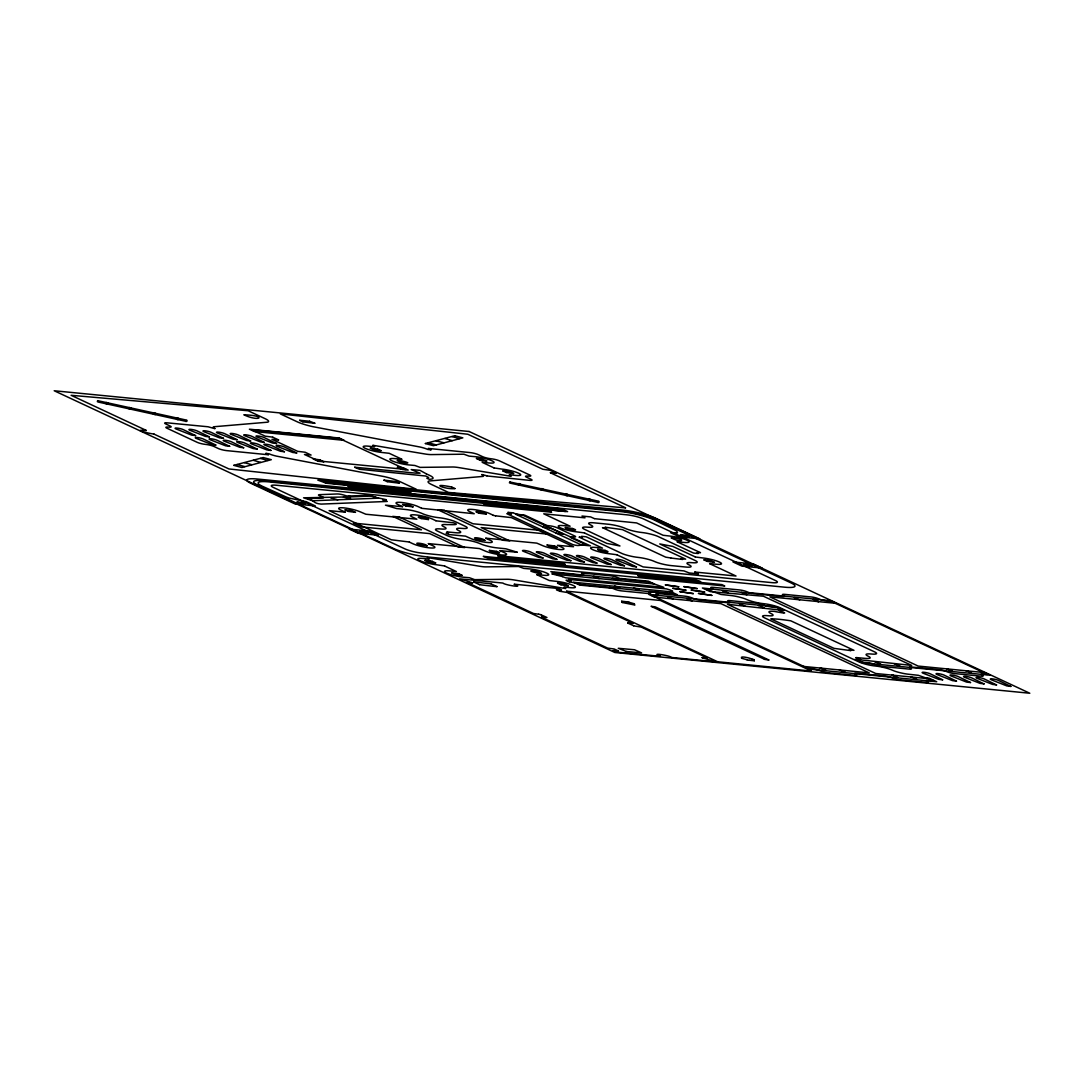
<?xml version="1.0" encoding="UTF-8"?>
<svg xmlns="http://www.w3.org/2000/svg" width="1084" height="1084" viewBox="0 0 1084 1084"><rect width="100%" height="100%" fill="white"/><g stroke="black" fill="none" stroke-linecap="round" stroke-linejoin="round"><path stroke-width="1.5" d="M677.473 532.61L676.877 531.336A34.58 5.65 12.4 0 0 675.766 530.455L653.828 519.819A24.593 4.011 12.4 0 0 620.454 511.58L325.864 482.692M780.914 609.533C770.683 609.208 798.854 616.146 774.233 611.376A12.303 2.005 12.4 0 0 771.009 613.544A12.303 2.005 12.4 0 1 767.784 615.712A12.303 2.005 12.4 0 0 764.559 617.866L858.948 661.945A12.303 2.005 12.4 0 0 875.628 666.05A12.303 2.005 12.4 0 1 892.322 670.183A12.303 2.005 12.4 0 0 909.015 674.302L918.338 675.305L933.581 680.671L928.581 680.318A5.447 0.894 12.4 0 0 927.145 681.267L927.497 681.429A5.447 0.894 12.4 0 1 926.061 682.392L899.571 679.79A5.461 0.894 12.4 0 1 892.01 677.879A5.461 0.894 12.4 0 0 884.436 675.982L856.902 673.272A5.447 0.894 12.4 0 0 855.466 674.234L855.818 674.397A5.447 0.894 12.4 0 1 854.395 675.359L827.905 672.757A5.461 0.894 12.4 0 1 820.331 670.847A5.461 0.894 12.4 0 0 812.77 668.936L807.648 668.205L651.755 595.414L655.779 595.658A5.461 0.894 12.4 0 0 657.039 594.615A5.461 0.894 12.4 0 1 658.3 593.571L684.776 596.173A5.447 0.894 12.4 0 1 692.175 598.002L692.527 598.165A5.447 0.894 12.4 0 0 699.912 599.994L727.445 602.69A5.461 0.894 12.4 0 0 728.705 601.647A5.461 0.894 12.4 0 1 729.966 600.617L756.456 603.219A5.447 0.894 12.4 0 1 763.841 605.035L764.193 605.197A5.447 0.894 12.4 0 0 771.591 607.026L777.106 607.663L780.886 609.425M581.552 536.323L586.187 536.81L621.471 553.274A12.303 2.005 12.4 0 0 637.988 557.379A12.303 2.005 12.4 0 1 654.506 561.485A12.303 2.005 12.4 0 0 671.199 565.604L685.806 567.04A12.303 2.005 12.4 0 0 689.031 564.872A12.303 2.005 12.4 0 1 692.093 562.691A12.303 2.005 12.4 0 0 695.156 560.509L659.75 543.938L672.825 546.431L695.196 556.864M582.433 537.203L579.33 537.108M697.269 552.677L700.481 552.664L677.215 541.851M233.832 465.321L263.114 457.597M425.375 443.492L454.67 435.768M260.702 462.38L253.371 460.334M436.283 444.901L428.261 442.828M452.258 440.646L444.914 438.505M401.73 459.277L395.118 458.627A12.303 2.005 12.4 0 0 391.88 460.781A12.303 2.005 12.4 0 0 408.573 464.901L414.887 465.483L420.05 467.38L452.733 467.001A12.303 2.005 12.4 0 1 459.142 467.638L511.133 476.323C510.036 474.738 505.822 474.291 515.456 475.402A12.303 2.005 12.4 0 0 518.68 473.234A12.303 2.005 12.4 0 0 502 469.115L493.965 467.909M536.824 574.601L543.477 575.238A12.303 2.005 12.4 0 0 546.702 573.084A12.303 2.005 12.4 0 0 530.022 568.964L523.694 568.382L518.545 566.485L485.849 566.864A12.303 2.005 12.4 0 1 479.44 566.227L427.448 557.542C427.76 558.802 433.654 559.669 423.139 558.463A12.303 2.005 12.4 0 0 419.901 560.631A12.303 2.005 12.4 0 0 436.595 564.75L444.616 565.956M106.083 402.516L108.156 402.841M131.259 408.126L130.988 409.115L128.969 408.763M153.603 412.99L155.676 413.329M263.114 457.529L271.298 459.684L241.881 467.516L233.819 465.361M454.67 435.7L462.841 437.855L433.437 445.687L425.375 443.559M97.614 400.646L185.161 419.82C188.196 419.549 187.424 422.584 184.849 421.093L98.441 402.096L97.357 401.663L97.641 400.741M677.27 532.813L670.522 532.664L679.492 536.851L699.817 538.843L655.752 518.274A24.593 4.011 12.4 0 0 622.379 510.036L317.815 480.131L326.216 483.179M428.478 519.588L421.134 518.558M486.228 514.182L478.911 513.179M427.096 545.835L419.779 544.859M484.846 540.428L477.529 539.453M489.385 550.36L496.743 551.377M565.32 527.488L572.677 528.504M547.135 544.954L554.493 545.97M597.731 549.317L605.089 550.347M705.562 589.005L710.548 589.411A5.447 0.894 12.4 0 0 711.985 588.463L711.632 588.3A5.447 0.894 12.4 0 1 713.069 587.338L739.545 589.94A5.461 0.894 12.4 0 1 747.12 591.85A5.461 0.894 12.4 0 0 754.694 593.747L782.228 596.457A5.447 0.894 12.4 0 0 783.651 595.495L783.312 595.333A5.447 0.894 12.4 0 1 784.735 594.371L811.225 596.972A5.461 0.894 12.4 0 1 818.786 598.883A5.461 0.894 12.4 0 0 826.36 600.793L831.55 601.552L987.389 674.343M606.579 528.071L602.487 527.651L665.739 557.176L670.82 557.975M681.009 558.68L685.657 559.141L622.406 529.615L605.075 527.231L606.62 528.003M849.368 649.966L853.975 650.319L790.737 620.793C782.648 619.587 776.605 618.856 770.819 618.842L834.057 648.367L850.899 650.644L849.328 649.912M354.671 467.218L415.755 473.139L420.077 473.193L411.202 469.575L419.955 470.334L426.188 473.776M430.917 449.833L427.733 449.44A10.244 1.68 12.4 0 0 420.145 447.042L312.368 426.568A20.501 3.347 12.4 0 1 297.368 421.866L280.336 413.912L467.787 434.237L542.881 469.277L549.927 470.253L556.038 473.098M555.984 473.166L550.374 472.746M517.149 552.284L500.131 550.631M566.58 591.173L660.386 600.468L811.388 670.982M698.204 573.815L689.234 572.962L684.004 570.916L643.124 566.918L616.945 554.832M811.333 671.05L717.662 661.768L566.607 591.281M856.089 657.554L864.896 658.354A12.303 2.005 12.4 0 0 868.121 656.186A12.303 2.005 12.4 0 1 871.346 654.018A12.303 2.005 12.4 0 0 874.571 651.863L780.182 607.785A12.303 2.005 12.4 0 0 763.488 603.666A12.303 2.005 12.4 0 1 746.808 599.547A12.303 2.005 12.4 0 0 730.115 595.428L720.914 594.452L705.603 589.113M987.375 674.397L983.351 674.072A5.461 0.894 12.4 0 0 982.09 675.115A5.461 0.894 12.4 0 1 980.83 676.159L954.354 673.557A5.447 0.894 12.4 0 1 946.955 671.728L946.603 671.565A5.447 0.894 12.4 0 0 939.205 669.736L911.671 667.039A5.461 0.894 12.4 0 0 910.424 668.083A5.461 0.894 12.4 0 1 909.164 669.113L882.674 666.511A5.447 0.894 12.4 0 1 875.276 664.695L874.937 664.533A5.447 0.894 12.4 0 0 867.539 662.703L863.054 662.256M386.229 499.765L383.031 499.805M481.974 460.632L479.724 460.172M309.55 421.229L315.065 423.329L302.856 421.866M301.488 502.448L304.225 503.044M300.783 503.342L296.84 501.987L301.474 502.461M495.551 515.848L493.274 515.361M684.316 536.146L681.633 535.55M574.276 582.677L576.607 583.178M538.721 614.235L541.052 614.736M402.611 462.651L400.321 462.15M481.296 458.938L487.001 461.025L482.014 460.619M429.969 560.807L432.286 561.309M535.943 571.214L538.274 571.715M599.195 578.626L593.571 576.566M612.46 578.3L614.791 578.802M620.238 588.49L614.655 586.403M633.571 588.151L635.902 588.653M350.701 499.331L349.78 499.277M677.229 541.743L683.828 542.407A12.303 2.005 12.4 0 0 687.053 540.238A12.303 2.005 12.4 0 0 670.373 536.119L663.096 535.266L636.606 522.935L594.628 518.694M397.408 467.163L403.167 467.746L408.194 470.09L402.381 469.521L397.435 467.312M768.786 660.048L764.45 659.357M370.349 448.044L377.638 449.033M513.559 473.559L506.323 472.57M424.996 560.32L429.942 560.821M593.558 576.431L594.926 576.593M568.219 585.834L560.97 584.845M614.655 586.281L616.037 586.444M146.272 430.524C130.188 429.047 150.554 433.871 153.969 434.007M244.144 414.793C267.843 415.646 259.686 422.313 244.13 414.915M299.631 420.253L309.536 421.242M278.547 439.969L271.935 439.305L297.721 451.337L305.119 452.231L311.094 455.05L304.455 454.481L318.696 460.985L405.944 469.453L339.062 438.315L251.745 429.711M268.263 454.752L226.8 450.632A6.152 1.003 12.4 0 1 218.453 448.573L213.968 446.472A6.152 1.003 12.4 0 0 205.635 444.413A6.152 1.003 12.4 0 1 197.288 442.367L166.895 428.18A6.152 1.003 12.4 0 1 168.521 427.096A6.152 1.003 12.4 0 0 170.134 426.012L165.649 423.912A6.152 1.003 12.4 0 1 167.261 422.841L208.047 426.771L214.822 428.668M380.958 450.727L374.671 450.077L370.335 448.153M383.993 480.09L396.229 481.567M399.4 483.179L387.205 481.702M345.146 512.163L329.13 510.618L391.31 539.778L409.386 542.014M502.949 470.876L509.263 471.513L513.626 473.451M454.887 488.627C444.819 489.629 428.573 482.421 451.73 487.014M402.53 506.716L385.47 505.171L396.69 508.559L405.646 509.48A12.303 2.005 12.4 0 1 422.326 513.599A12.303 2.005 12.4 0 0 439.02 517.718A12.303 2.005 12.4 0 1 455.714 521.838L465.131 526.228A12.303 2.005 12.4 0 1 461.892 528.396A12.303 2.005 12.4 0 0 458.654 530.55A12.303 2.005 12.4 0 1 455.429 532.718L446.811 531.892L448.519 533.057L446.066 533.301L449.02 534.561L465.497 536.146L470.293 538.314A12.303 2.005 12.4 0 0 486.973 542.434A12.303 2.005 12.4 0 0 490.212 540.266L485.781 538.301M550.415 472.787L625.59 507.786M511.106 514.046L506.824 513.681L572.935 544.656C581.065 546.919 579.967 543.87 586.227 544.805L571.309 537.84A5.461 0.894 12.4 0 1 573.002 536.905A5.461 0.894 12.4 0 0 574.696 535.97L556.797 527.61A5.447 0.894 12.4 0 0 549.398 525.794L548.883 525.74A5.447 0.894 12.4 0 1 541.499 523.911L523.26 515.415L516.851 514.331M428.397 543.599L479.426 548.558L484.643 550.794A12.303 2.005 12.4 0 0 501.323 554.913A12.303 2.005 12.4 0 0 504.561 552.759L500.076 550.74M485.754 538.165L536.783 543.125L542 545.347A12.303 2.005 12.4 0 0 558.694 549.466A12.303 2.005 12.4 0 0 561.918 547.312L557.433 545.293L573.544 546.729L511.391 517.61L495.605 515.835M435.605 563.002L429.413 562.379L425.009 560.455M473.708 581.878L491.201 583.883M472.516 582.989L467.367 582.487M496.933 586.688L479.494 584.71M556.919 574.127L552 573.856M557.596 583.151L563.91 583.788L568.273 585.726M571.119 580.753L566.065 580.292L569.073 581.823M709.641 563.572L716.239 564.236A12.303 2.005 12.4 0 0 719.464 562.068A12.303 2.005 12.4 0 0 702.784 557.948L695.237 556.973M627.772 622.975L633.192 623.463M543.369 527.109L550.658 528.111M563.423 534.182L556.133 533.192M694.722 572.027L736.022 576.024L709.654 563.707M551.485 512.204L276.528 485.253A12.303 2.005 12.4 0 0 273.29 487.407L405.159 548.978A12.303 2.005 12.4 0 0 421.852 553.097L696.375 580.048L700.725 581.715L637.731 575.496L638.842 576.078M514.304 584.222L557.65 588.422C569.805 592.596 548.761 587.081 559.656 591.146M541.499 617.094L546.946 617.487L541.065 614.818M665.386 584.886L678.733 586.756M672.798 588.233L686.131 590.211L672.825 588.368M678.679 586.864L665.454 584.94M683.909 586.552L697.256 588.544M679.939 591.674L693.313 593.558M691.307 590.008L704.654 592M697.12 588.666L683.936 586.688M693.259 593.666L679.966 591.701M698.489 593.354L711.836 595.346M704.6 592.108L691.28 590.102M711.809 595.441L698.489 593.476M613.205 650.563L618.422 651.037M660.359 656.335L616.891 652.107L613.192 650.685M715.074 661.714L671.768 657.5C669.614 655.4 648.909 652.229 660.413 656.226M621.633 601.186L626.701 601.81M754.315 660.82L749.274 660.237M377.178 497.786L370.823 496.106L352.585 496.811A5.447 0.894 12.4 0 1 345.186 495.483L344.671 495.307A5.447 0.894 12.4 0 0 337.273 493.965L319.373 494.67A5.461 0.894 12.4 0 0 321.054 496.323A5.461 0.894 12.4 0 1 322.734 497.976L307.815 498.572C314.414 499.995 312.639 503.423 321.094 504.101L387.286 501.445L382.964 499.941M343.425 497.082L350.715 499.236M337.869 499.846L330.634 497.705L331.541 497.637M622.081 602.325L622.772 602.352L621.674 601.335M634.289 603.937L634.831 605.048L622.094 602.46M741.564 658.096C739.627 655.725 749.058 657.663 751.917 659.086M753.841 659.695L754.329 660.712M626.715 601.688L628.91 602.162M749.234 660.332L747.093 659.885M625.482 507.895L448.532 492.434L431.5 484.48A20.501 3.347 12.4 0 1 428.979 480.998L483.058 476.418A10.244 1.68 12.4 0 0 481.784 474.67M702.12 657.554L707.351 657.974L641.227 627.08L633.706 625.861M673.272 599.018L667.73 596.932M746.89 594.628L745.629 594.452M692.053 600.861L690.914 600.699M745.006 606.051L739.41 603.923M818.556 601.674L817.471 601.525M763.841 607.907L762.58 607.731M875.249 661.823L876.549 661.999M820.48 668.069L821.78 668.232M894.097 663.679L899.72 665.806M946.982 668.869L948.27 669.045M892.213 675.102L893.501 675.278M965.817 670.725L968.08 671.281M722.472 590.658L723.882 590.726M667.812 596.796L669.113 596.959M728.082 592.772L722.5 590.685M741.429 592.406L747.052 594.533M686.646 598.639L692.283 600.78M794.315 597.596L795.602 597.772M739.545 603.842L740.833 604.005M799.775 599.818L794.193 597.704M813.149 599.452L815.412 600.008M758.38 605.685L760.643 606.241M880.723 664.045L875.14 661.931M825.981 670.278L820.371 668.178M839.328 669.912L844.951 672.039M899.557 665.901L898.297 665.725M844.788 672.134L843.528 671.958M952.375 671.091L946.86 668.977M897.674 677.324L895.465 676.782M911.048 676.958L916.671 679.085M916.441 679.18L915.37 679.031M751.795 593.449L702.405 587.989L710.156 591.607L763.393 596.214L911.685 665.427L855.073 659.262L862.823 662.866L990.166 675.224L984.502 672.581L918.162 666.064L769.884 596.85L836.225 603.354L830.561 600.712L750.616 592.785L751.849 593.354M926.617 678.516L875.736 673.516L727.445 604.289L784.057 610.468L776.307 606.85L648.95 594.506L654.614 597.149L720.955 603.653L869.246 672.879L802.905 666.362L808.569 669.018L936.725 681.741L928.974 678.123L925.343 677.771L926.752 678.435M543.518 524.751L545.726 524.954L524.588 515.09L515.605 514.209L581.485 544.967L590.468 545.848L543.545 524.859M609.587 587.42L677.215 594.669L671.145 591.837L573.626 582.257L579.683 585.089L610.983 588.165L609.614 587.528M350.525 496.878L303.574 497.8L312.544 500.754L378.479 498.179L369.508 495.212L348.343 496.038L350.579 496.797M377.259 497.678L386.283 499.697M481.838 474.507L486.838 475.808M751.944 659.086L753.908 659.587M107.844 404.102L105.88 403.587L106.083 402.584M129.281 407.503L131.286 408.072M155.297 414.576L153.372 414.034L153.616 413.058M176.8 417.99C179.673 417.706 178.968 420.7 176.57 419.264M519.778 485.185C517.258 485.51 517.515 482.502 520.171 483.938M541.295 488.599C544.168 488.301 543.409 491.35 541.065 489.887M567.393 495.673C564.534 496.011 565.225 492.976 567.704 494.426M588.815 499.087C591.688 498.816 590.97 501.878 588.585 500.361M481.269 458.952L476.35 458.437L479.656 460.036M402.665 462.638C419.738 464.873 387.449 456.825 400.308 462.055M512.556 512.759L507.854 512.353L511.133 513.952M684.37 536.133C699.736 538.098 674.6 532.678 681.606 535.442M300.918 503.315L305.566 503.775L304.225 503.139M535.916 571.227C518.653 568.829 551.444 577.149 538.287 571.81M574.263 582.691L569.357 581.959M580.035 584.493L606.755 587.121A5.447 0.894 12.4 0 1 614.154 588.951L614.506 589.113A5.447 0.894 12.4 0 0 621.891 590.929L648.381 593.531A5.461 0.894 12.4 0 0 649.641 592.501A5.461 0.894 12.4 0 1 650.888 591.457L672.974 593.625C663.747 589.967 681.253 593.314 666.524 588.897L568.395 579.371L571.173 580.645M538.707 614.249L533.518 613.503L467.367 582.609M459.372 438.613L452.014 436.608M512.976 512.8L516.824 514.236M862.945 662.256C850.588 658.422 868.162 661.945 856.089 657.649M267.734 460.429L260.472 458.437M251.759 464.684L244.496 462.692M237.396 464.575L244.659 466.567M579.994 584.493L576.62 583.273M970.072 672.785L971.427 672.825L968.066 671.335M616.769 580.319L618.137 580.482L614.804 578.897M637.866 590.17L639.275 590.224L635.915 588.747M544.195 527.556L543.355 527.231M628.937 602.257L634.425 603.815M747.011 659.75L741.578 658.245M584.533 533.003L606.823 543.396L619.967 545.984L584.574 529.344A12.303 2.005 12.4 0 1 587.636 527.176A12.303 2.005 12.4 0 0 590.699 524.995A12.303 2.005 12.4 0 1 593.924 522.827L608.531 524.263A12.303 2.005 12.4 0 1 625.224 528.382A12.303 2.005 12.4 0 0 641.742 532.488A12.303 2.005 12.4 0 1 658.259 536.58L693.53 553.057L698.164 553.545L697.297 552.84M594.344 518.586L590.617 516.919L582 516.038L585.008 517.84L543.734 513.816L570.116 526.201L563.49 525.632A12.303 2.005 12.4 0 0 560.252 527.786A12.303 2.005 12.4 0 0 576.945 531.905L584.52 532.908M694.844 572.203L698.259 573.748M744.41 564.764C740.413 561.824 763.217 568.626 744.423 564.872M815.398 600.062L818.772 601.579M707.066 561.295L703.733 559.832L709.993 560.333L714.424 562.325L707.053 561.349M506.282 472.461L502.935 470.998M670.806 558.03L682.568 559.466L681.05 558.788M760.616 606.295L764.003 607.812M895.465 676.714L892.078 675.197M572.664 528.558C581.932 531.634 566.458 529.751 565.347 527.596M605.075 550.401C614.276 553.436 599.005 551.62 597.731 549.398M550.672 528.206L563.45 534.087M377.652 449.128L381.012 450.619M426.297 473.83L429.494 475.32A21.192 3.455 12.4 0 1 429.359 479.291L426.893 478.329L428.654 477.529L425.755 476.025L359.468 469.264L354.685 467.299M451.743 487.109L454.941 488.518M302.815 421.757L299.631 420.362M493.234 515.252L489.711 513.599A12.303 2.005 12.4 0 0 473.017 509.48A12.303 2.005 12.4 0 0 469.792 511.648L474.236 513.748L421.568 508.315M554.48 546.024C563.721 549.073 548.423 547.244 547.135 545.022M478.911 513.098C469.751 510.103 484.711 511.743 486.269 514.114M396.243 481.662L399.454 483.071M409.793 491.824L410.931 492.393L347.896 486.188L352.259 487.854L626.782 514.805A12.303 2.005 12.4 0 1 643.462 518.924L775.331 580.482A12.303 2.005 12.4 0 1 772.106 582.65L497.583 555.686L499.954 557.162L561.973 563.165L565.265 564.33L483.274 556.349L487.637 558.016L784.396 587.162A24.593 4.011 12.4 0 0 790.859 582.84L654.506 519.182A24.593 4.011 12.4 0 0 621.132 510.943L323.886 481.933L326.731 483.274L409.793 491.757M387.164 481.594L383.98 480.198M764.41 659.235L651.05 606.281L655.237 606.891L768.841 659.953M272.802 437.258L278.574 439.874M319.943 459.955L323.953 461.825L318.127 461.256L313.113 458.911L319.943 459.873M421.527 508.206L418.004 506.553A12.303 2.005 12.4 0 0 401.31 502.434A12.303 2.005 12.4 0 0 398.085 504.602L402.557 506.607M562.406 576.634L565.712 577.813L663.828 587.338L648.205 581.864L625.468 579.588A5.461 0.894 12.4 0 1 617.907 577.677A5.461 0.894 12.4 0 0 610.333 575.767L583.856 573.179A5.447 0.894 12.4 0 0 582.42 574.127L582.772 574.29A5.447 0.894 12.4 0 1 581.336 575.252L554.1 572.65L556.973 574.019M552.284 573.992L562.393 576.553M405.904 505.93L402.543 504.439L408.817 504.954L413.261 506.946L405.904 506.011M477.502 539.358C468.396 536.377 483.166 537.976 484.86 540.374M435.876 520.699L432.34 519.046A12.303 2.005 12.4 0 0 415.66 514.927A12.303 2.005 12.4 0 0 412.435 517.082L416.879 519.195L365.85 514.236L360.633 512A12.303 2.005 12.4 0 0 343.953 507.881A12.303 2.005 12.4 0 0 340.715 510.049L345.2 512.054M496.729 551.431C505.984 554.48 490.618 552.65 489.385 550.428M421.161 518.504C412.042 515.51 426.947 517.149 428.519 519.521M560.929 584.737L557.582 583.273M633.639 625.739L627.772 623.083M348.154 511.336L344.82 509.873L351.067 510.361L355.511 512.353L348.14 511.391M419.752 544.764C410.673 541.783 425.416 543.382 427.11 545.78M409.4 542.108L412.936 543.761A12.303 2.005 12.4 0 0 429.616 547.881A12.303 2.005 12.4 0 0 432.841 545.713L428.41 543.748M491.228 583.978L497 586.579M432.299 561.404L435.66 562.894M458.925 573.829L462.258 575.414L456.025 574.805L451.608 572.867L458.911 573.734M479.453 584.601L473.694 582M367.015 532.447L368.37 533.084L359.603 531.404L367.029 532.366M153.982 434.101L228.954 468.952L416.337 489.277L399.305 481.323A20.501 3.347 12.4 0 0 384.305 476.621L276.515 456.134A10.244 1.68 12.4 0 1 269.008 453.776L265.756 453.342L268.398 454.63M486.933 475.944L529.412 480.347A6.152 1.003 12.4 0 0 531.024 479.263L526.539 477.177A6.152 1.003 12.4 0 1 528.152 476.093A6.152 1.003 12.4 0 0 529.764 475.009L499.385 460.822A6.152 1.003 12.4 0 0 491.038 458.762A6.152 1.003 12.4 0 1 482.692 456.703L478.207 454.603A6.152 1.003 12.4 0 0 469.86 452.556L428.37 448.437L430.958 449.765M616.932 554.751L609.357 553.748A12.303 2.005 12.4 0 1 592.663 549.629A12.303 2.005 12.4 0 1 595.902 547.461L602.501 548.125L579.263 537.217M435.944 520.821L453.424 522.773C462.028 525.591 448.884 524.344 447.204 524.642A12.303 2.005 12.4 0 0 443.979 526.797A12.303 2.005 12.4 0 1 440.741 528.965A12.303 2.005 12.4 0 0 437.502 531.119L446.933 535.523A12.303 2.005 12.4 0 0 463.613 539.642A12.303 2.005 12.4 0 1 480.307 543.761A12.303 2.005 12.4 0 0 497 547.881L505.943 548.802L517.19 552.203M551.539 512.095L548.68 510.727L486.648 504.738L483.396 503.599L567.609 511.634L561.932 508.938L257.369 479.033A24.593 4.011 12.4 0 0 250.919 483.356L294.983 503.924L315.308 505.916L306.338 501.729L289.252 498.071A34.58 5.65 12.4 0 1 286.366 497.055L262.26 486.201A24.593 4.011 12.4 0 1 268.724 481.879L565.401 511.472L560.997 509.873L264.239 480.74A24.593 4.011 12.4 0 0 257.775 485.063L394.129 548.721A24.593 4.011 12.4 0 0 427.502 556.959L724.762 585.983L721.89 584.615L638.882 576.187M618.449 650.928L614.167 648.991L607.636 648.11L541.499 617.216M702.12 657.758L715.142 661.606M443.966 442.773L436.039 440.863M251.705 429.847L265.214 436.161L272.789 437.164M401.771 459.182L389.21 453.302L381.947 452.475A12.303 2.005 12.4 0 1 365.254 448.356A12.303 2.005 12.4 0 1 368.479 446.188C376.676 447.055 375.172 447.204 372.801 445.267L424.793 453.952A12.303 2.005 12.4 0 0 431.202 454.589L463.884 454.21L469.047 456.107L475.375 456.689A12.303 2.005 12.4 0 1 492.055 460.808A12.303 2.005 12.4 0 1 488.83 462.963L482.177 462.326L493.952 467.882M559.696 591.254L567.04 592.447L633.219 623.368M514.304 584.344C525.835 588.26 504.954 585.184 502.922 583.057L459.589 578.856L472.651 582.867M146.299 430.429L71.11 395.294L248.128 410.755L265.16 418.695A20.501 3.347 12.4 0 1 267.694 422.177L213.616 426.771A10.244 1.68 12.4 0 0 214.889 428.505M444.67 566.038L456.405 571.539L449.765 570.902A12.303 2.005 12.4 0 0 446.527 573.057A12.303 2.005 12.4 0 0 463.22 577.176L469.548 577.758L474.697 579.655L507.38 579.276A12.303 2.005 12.4 0 1 513.789 579.913L565.78 588.598C565.211 587.176 559.886 586.458 570.103 587.677A12.303 2.005 12.4 0 0 573.328 585.509A12.303 2.005 12.4 0 0 556.648 581.39L549.276 580.523L536.824 574.683M195.608 435.605L191.597 435.104L176.285 429.061A4.553 0.745 12.4 0 1 176.773 428.044A4.553 0.745 12.4 0 1 183.25 429.616L195.608 435.646M209.456 436.906L205.445 436.405L190.12 430.362A4.553 0.745 12.4 0 1 190.621 429.345A4.553 0.745 12.4 0 1 197.098 430.904L209.456 436.906M215.797 445.036L211.787 444.535L196.461 438.478A4.553 0.745 12.4 0 1 196.963 437.462A4.553 0.745 12.4 0 1 203.44 439.034L215.797 445.036M223.494 438.342L219.483 437.841L204.158 431.784A4.553 0.745 12.4 0 1 204.659 430.768A4.553 0.745 12.4 0 1 211.136 432.34L223.494 438.342M229.645 446.323L225.635 445.822L210.31 439.779A4.553 0.745 12.4 0 1 210.797 438.763A4.553 0.745 12.4 0 1 217.274 440.334L229.645 446.323M237.017 439.657L224.659 433.654A4.553 0.745 12.4 0 0 218.169 432.096A4.553 0.745 12.4 0 0 217.681 433.112L233.006 439.156L236.935 439.765M243.683 447.76L239.672 447.258L224.347 441.202A4.553 0.745 12.4 0 1 224.835 440.199A4.553 0.745 12.4 0 1 231.312 441.757L243.67 447.8M250.716 441.012L238.358 435.009A4.553 0.745 12.4 0 0 231.881 433.437A4.553 0.745 12.4 0 0 231.38 434.454L246.705 440.511L250.634 441.12M257.193 449.074L253.182 448.573L237.87 442.529A4.553 0.745 12.4 0 1 238.358 441.513A4.553 0.745 12.4 0 1 244.835 443.085L257.193 449.074M264.239 442.326L251.867 436.337A4.553 0.745 12.4 0 0 245.391 434.765A4.553 0.745 12.4 0 0 244.903 435.782L260.228 441.825L264.144 442.435M270.905 450.429L266.894 449.928L251.569 443.884A4.553 0.745 12.4 0 1 252.057 442.868A4.553 0.745 12.4 0 1 258.534 444.426L270.905 450.429M276.515 443.532L272.504 443.031L257.179 436.988A4.553 0.745 12.4 0 1 257.68 435.971A4.553 0.745 12.4 0 1 264.157 437.543L276.515 443.532M284.415 451.757L280.404 451.256L265.092 445.199A4.553 0.745 12.4 0 1 265.58 444.183A4.553 0.745 12.4 0 1 272.057 445.754L284.415 451.757M296.704 452.963L292.694 452.462L277.368 446.405A4.553 0.745 12.4 0 1 277.856 445.388A4.553 0.745 12.4 0 1 284.333 446.96L296.704 452.963M543.016 558.003L539.005 557.501L523.68 551.444A4.553 0.745 12.4 0 1 524.168 550.428A4.553 0.745 12.4 0 1 530.645 552L543.016 558.003M556.851 559.303L552.84 558.802L537.529 552.745A4.553 0.745 12.4 0 1 538.016 551.729A4.553 0.745 12.4 0 1 544.493 553.301L556.851 559.303M570.889 560.726L566.891 560.225L551.566 554.181A4.553 0.745 12.4 0 1 552.054 553.165A4.553 0.745 12.4 0 1 558.531 554.723L570.889 560.726M584.412 562.054L580.401 561.553L565.089 555.496A4.553 0.745 12.4 0 1 565.577 554.48A4.553 0.745 12.4 0 1 572.054 556.051L584.412 562.054M596.918 563.084L592.907 562.582L577.582 556.526A4.553 0.745 12.4 0 1 578.084 555.523A4.553 0.745 12.4 0 1 584.561 557.081L596.918 563.084M611.173 564.574L607.176 564.087L591.85 558.03A4.553 0.745 12.4 0 1 592.338 557.013A4.553 0.745 12.4 0 1 598.815 558.585L611.173 564.574M624.438 565.794L620.427 565.292L605.102 559.249A4.553 0.745 12.4 0 1 605.604 558.233A4.553 0.745 12.4 0 1 612.081 559.805L624.438 565.794M636.471 566.878L632.46 566.376L617.135 560.333A4.553 0.745 12.4 0 1 617.636 559.317A4.553 0.745 12.4 0 1 624.113 560.875L636.457 566.918M942.66 679.831L938.649 679.329L923.324 673.286A4.553 0.745 12.4 0 1 923.812 672.27A4.553 0.745 12.4 0 1 930.289 673.828L942.633 679.79M956.494 681.131L952.484 680.63L937.172 674.573A4.553 0.745 12.4 0 1 937.66 673.571A4.553 0.745 12.4 0 1 944.137 675.129L956.494 681.131M970.532 682.554L966.521 682.066L951.21 676.01A4.553 0.745 12.4 0 1 951.698 674.993A4.553 0.745 12.4 0 1 958.175 676.565L970.519 682.514M984.055 683.882L980.044 683.381L964.719 677.324A4.553 0.745 12.4 0 1 965.221 676.321A4.553 0.745 12.4 0 1 971.698 677.879L984.055 683.923M996.562 684.912L992.551 684.411L977.226 678.367A4.553 0.745 12.4 0 1 977.727 677.351A4.553 0.745 12.4 0 1 984.204 678.923L996.562 684.952M1010.816 686.416L1006.806 685.915L991.494 679.858A4.553 0.745 12.4 0 1 991.982 678.841A4.553 0.745 12.4 0 1 998.459 680.413L1010.816 686.457M509.941 481.987L509.385 482.786L510.456 483.193L596.864 502.19C599.384 503.708 600.251 500.7 597.27 500.916L509.941 481.987M671.321 537.881C681.308 543.667 688.326 539.141 671.321 537.881M626.376 651.484L618.259 648.286L634.547 649.763L641.579 652.88L626.389 651.484M622.65 579.29L550.835 571.62L556.905 574.452L654.424 584.032L648.354 581.2L621.24 578.544L622.622 579.181M469.128 431.5L54.2 390.755L614.872 652.5L1029.8 693.245L469.128 431.5M339.265 438.017L249.388 429.196L254.361 431.513L344.238 440.348L339.265 438.017M444.237 510.347L437.746 509.71L503.274 540.293L509.751 540.93L481.161 527.583L549.236 534.263L541.052 530.442L472.976 523.762L444.237 510.347M399.237 517L392.747 516.363L421.473 529.778L353.398 523.098L361.582 526.919L429.657 533.599L458.261 546.946L464.751 547.583L399.237 517M753.258 563.937L732.987 561.946L741.957 566.133L762.228 568.124L753.258 563.937M369.454 531.079L349.197 529.087L358.167 533.274L378.438 535.266L369.454 531.079"/></g></svg>
